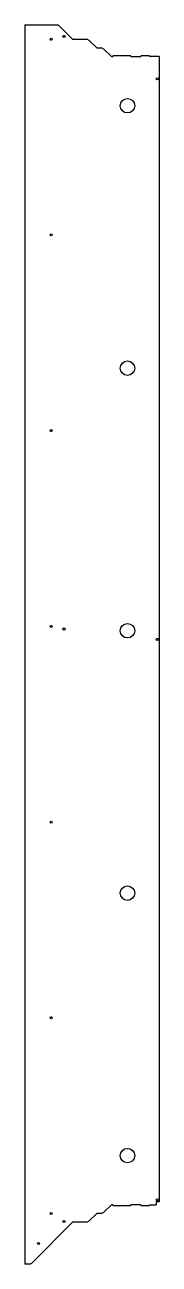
# Model space of a CAD drawing. Header units: millimetres. Extents: x -24 to 208, y -964 to 1180.
import ezdxf

# ---------------------------------------------------------------- set-up
doc = ezdxf.new("R2010")
doc.units = ezdxf.units.MM

msp = doc.modelspace()

# ---------------------------------------------------------------- linework, layer by layer
at = {"color": 7, "linetype": 'Continuous', "lineweight": 25}
for p, q in [((-23.7, 1179.8), (-23.7, -964)), ((-23.7, 1179.8), (33.9, 1179.8)), ((33.9, 1179.8), (58.9, 1154.8)), ((58.9, 1154.8), (83.4, 1154.8)), ((87.4, 1152.8), (83.4, 1154.8)), ((87.4, 1152.8), (100.4, 1139.8)), ((100.4, 1139.8), (109, 1139.8)), ((113, 1137.8), (109, 1139.8)), ((113, 1137.8), (126, 1124.8)), ((126, 1124.8), (128.6, 1124.8)), ((128.6, 1126), (128.6, 1124.8)), ((159.6, 1126), (128.6, 1126)), ((159.6, 1124.8), (159.6, 1126)), ((159.6, 1124.8), (176.6, 1124.8)), ((176.6, 1126), (176.6, 1124.8)), ((191.6, 1126), (176.6, 1126)), ((191.6, 1124.8), (191.6, 1126)), ((208.4, 1124.8), (191.6, 1124.8)), ((208.4, 1124.8), (208.4, -856.1)), ((208.4, -856.1), (203.4, -856.1)), ((203.4, -856.1), (203.4, -861.1)), ((100.4, -876.1), (87.4, -889.1)), ((109, -876.1), (100.4, -876.1)), ((109, -876.1), (113, -874.1)), ((126, -861.1), (113, -874.1)), ((128.6, -861.1), (126, -861.1)), ((128.6, -861.1), (128.6, -862.4)), ((128.6, -862.4), (159.6, -862.4)), ((176.6, -861.1), (159.6, -861.1)), ((159.6, -862.4), (159.6, -861.1)), ((176.6, -861.1), (176.6, -862.4)), ((176.6, -862.4), (191.6, -862.4)), ((191.6, -861.1), (203.4, -861.1)), ((191.6, -862.4), (191.6, -861.1)), ((58.9, -891.1), (-11.9, -962)), ((83.4, -891.1), (58.9, -891.1)), ((83.4, -891.1), (87.4, -889.1)), ((-15.9, -964), (-23.7, -964)), ((-15.9, -964), (-11.9, -962))]:
    msp.add_line(p, q, dxfattribs=at)
for centre, radius in [((44, 1159.8), 1.8), ((21.9, 1154.8), 1.8), ((205.1, 1086.3), 1.8), ((153.6, 1039.8), 12.5), ((21.9, 816.4), 1.8), ((153.6, 585.9), 12.5), ((21.9, 477.9), 1.8), ((21.9, 139.3), 1.8), ((44, 134.8), 1.8), ((153.6, 131.8), 12.5), ((205.1, 116.8), 1.8), ((21.9, -199.2), 1.8), ((153.6, -322.1), 12.5), ((21.9, -537.6), 1.8), ((153.6, -776.1), 12.5), ((205.1, -852.6), 1.8), ((21.9, -876.1), 1.8), ((44, -890.1), 1.8), ((-0.1, -928.1), 1.8)]:
    msp.add_circle(centre, radius, dxfattribs=at)

doc.saveas('drawing.dxf')
